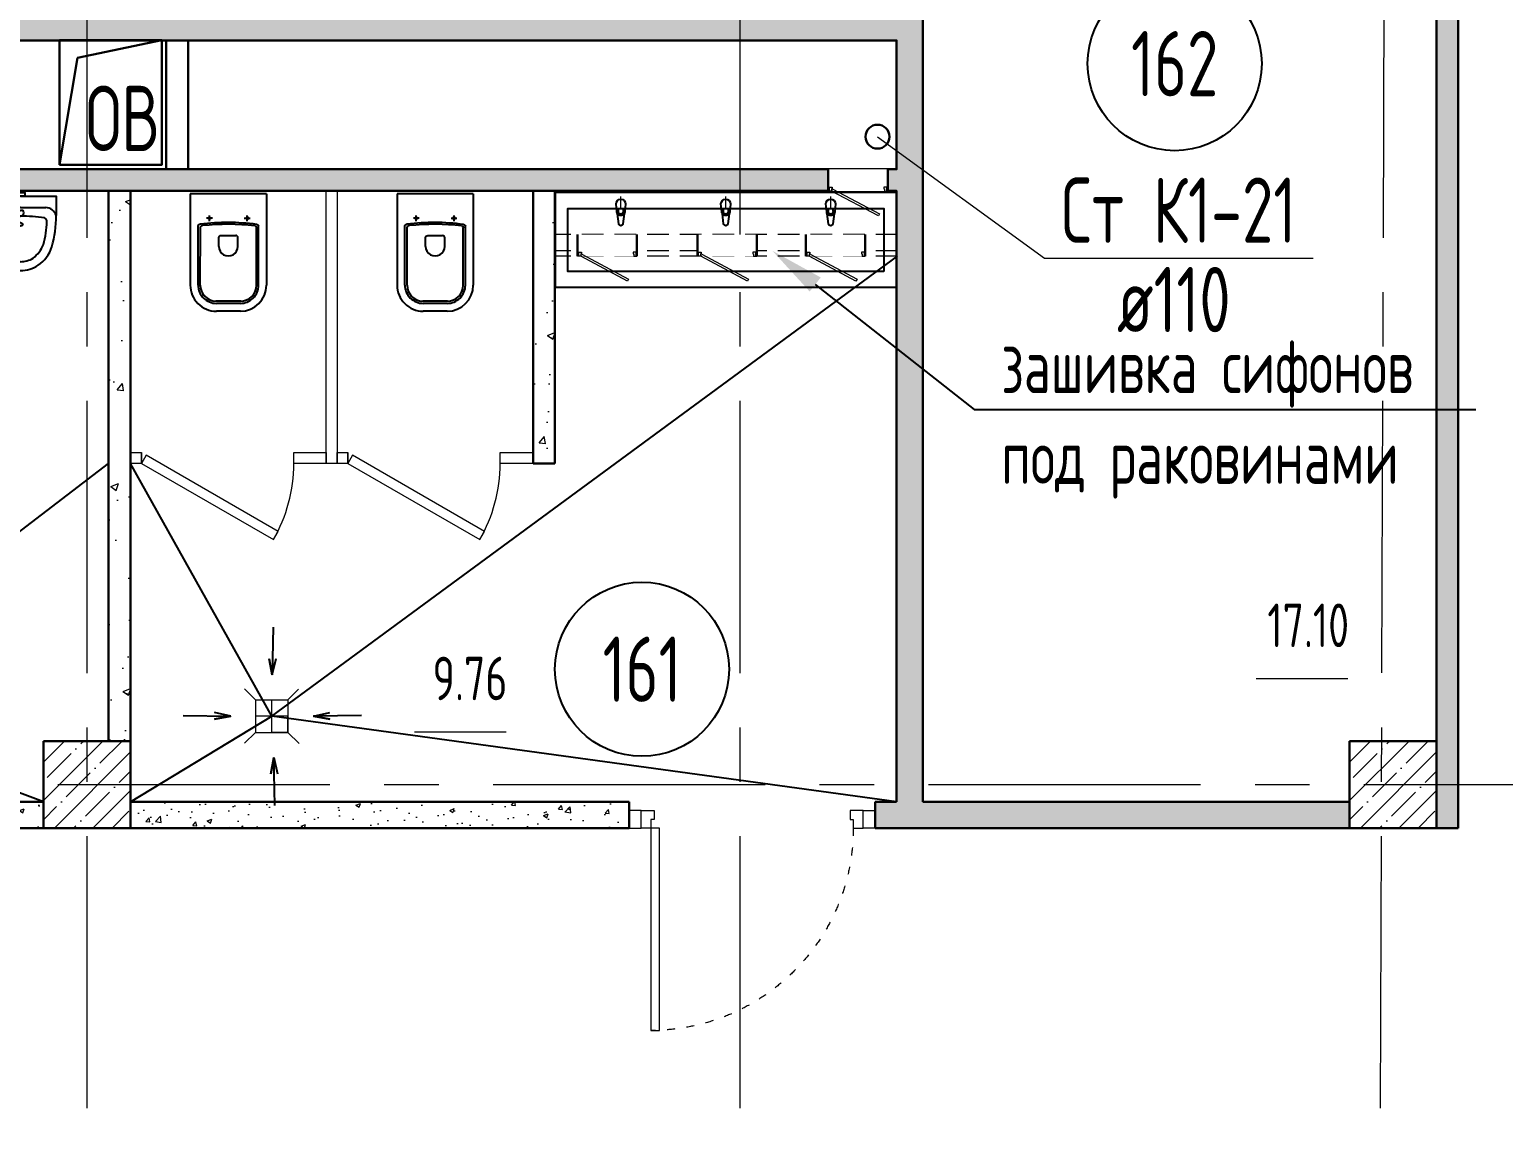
# Model space of a CAD drawing. Header units: millimetres. Extents: x -8689834 to 9419935, y 0 to 233063.
# Drawn here: x -194498 to -187726, y 117029 to 122071 of the extents above; entities that cross this region are included whole.
import ezdxf
from ezdxf import colors
from ezdxf.entities.mleader import LeaderData, LeaderLine
from ezdxf.enums import TextEntityAlignment as Align
from ezdxf.math import Vec2, Vec3

# ---------------------------------------------------------------- set-up
doc = ezdxf.new("R2010")
doc.units = ezdxf.units.MM
doc.header["$MEASUREMENT"] = 0
for name, pattern in [('ACAD_ISO03W100', [30, 12, -18]), ('ADSK_Штриховая_ш2 п1', [3, 2, -1]), ('CENTER', [2, 1.25, -0.25, 0.25, -0.25])]:
    doc.linetypes.add(name, pattern=pattern)
doc.layers.get('0').update_dxf_attribs({"color": 250, "lineweight": 9})
for name, color, linetype, lineweight in [('АР_Выноски АПР', 7, 'Continuous', 5), ('АР_Двери', 175, 'Continuous', 18), ('АР_Колонны', 250, 'Continuous', 30), ('АР_Колонны Штрих', 250, 'Continuous', 5), ('АР_Маркер экспликации', 239, 'Continuous', 13), ('АР_Номер помещения', 1, 'Continuous', 25), ('АР_Оси', 195, 'Continuous', 9), ('АР_Отметки', 250, 'Continuous', 15), ('АР_Перегородки газоблок', 165, 'Continuous', 30), ('АР_Перегородки газоблок_Штрих', 165, 'Continuous', 5), ('АР_Перегородки сантехнические', 216, 'Continuous', 9), ('АР_Помещения_площадь', 19, 'Continuous', 9), ('АР_тонкая линия', 250, 'Continuous', 0), ('ВК_канализация', 32, 'Continuous', 30), ('Задания на лючки', 32, 'Continuous', 15), ('М_проемы ОВ 4-5эт', 172, 'Continuous', 30), ('ОТВ.ВК', 212, 'Continuous', 30), ('Эвакуация', 7, 'Continuous', 9)]:
    doc.layers.add(name, color=color, linetype=linetype, lineweight=lineweight)
for name, color, linetype in [('АР_Отверстия', 251, 'Continuous'), ('Тонкая', 7, 'Continuous'), ('ТХ_ВК_оборуд.ТХ', 250, 'Continuous'), ('ТХ_ВК_трапы', 5, 'Continuous'), ('ТХ_сантехника', 253, 'Continuous')]:
    doc.layers.add(name, color=color, linetype=linetype)
doc.styles.add('ICOCPEUR', font='isocpeur.ttf')
doc.styles.add('ISOCPEUR', font='isocpeur.ttf', dxfattribs={"width": 0.7})
doc.styles.get("Standard").update_dxf_attribs({"font": 'isocpeur.ttf', "width": 0.7})
pattern_1 = [(50, (0, 0), (215.17805, -18.82564), [22.5, -247.5]), (355, (0, 0), (-41.6254, 225.65764), [18, -198]), (100.45144, (17.93, -1.57), (173.55265, 206.832), [19.12206, -210.34263]), (46.1842, (0, 60), (320.1724, -49.65578), [33.75, -371.25]), (96.63564, (26.68, 55.86), (280.3986, 292.2356), [28.6831, -315.51413]), (351.18416, (0, 60), (280.3986, 292.2356), [27, -297]), (21, (30, 45), (179.07212, -120.78567), [22.5, -247.5]), (326, (30, 45), (72.9946, 217.54501), [18, -198]), (71.45144, (44.92, 34.93), (252.06671, 96.75935), [19.12206, -210.34263]), (37.5, (0, 0), (3.647957, 99.868156), [0, -195.6, 0, -201, 0, -198.75]), (7.5, (0, 0), (78.92086, 118.323514), [0, -114.6, 0, -191.1, 0, -75.75]), (327.5, (-66.9, 0), (160.14673, -6.766462), [0, -75, 0, -234, 0, -310.5]), (317.5, (-96.9, 0), (174.95585, 30.031495), [0, -97.5, 0, -155.4, 0, -220.5])]

# ---------------------------------------------------------------- blocks, each defined once
blk = doc.blocks.new('*U756')
for points in [[(-55, -80), (-55, 0), (-115, 0), (-115, -40), (-100, -40), (-100, -80), (-55, -80)], [(0, 0), (0, -80), (-55, -80), (-55, 0), (0, 0)], [(-1130, 0), (-1130, -80), (-1075, -80), (-1075, 0), (-1130, 0)], [(-1075, -80), (-1075, 0), (-1015, 0), (-1015, -40), (-1030, -40), (-1030, -80), (-1075, -80)]]:
    blk.add_lwpolyline(points)
blk.add_lwpolyline([(-100, -80), (-100, -1010), (-140, -1010), (-140, -80)], close=True)
at = {"linetype": 'ACAD_ISO03W100', "ltscale": 3}
blk.add_arc((-100, -80), 930, 180, 270, dxfattribs=at)
blk = doc.blocks.new('*U11')
for p, q in [((0, 0), (0, 50)), ((700, 0), (700, 50))]:
    blk.add_line(p, q)
blk.add_lwpolyline([(0, 0), (606.2, -350), (628.1, -312.1), (21.9, 37.9)], close=True)
blk.add_arc((0, 0), 700, 330, 0)
blk = doc.blocks.new('*U9')
for p, q in [((0, 0), (0, 50)), ((700, 0), (700, 50))]:
    blk.add_line(p, q)
blk.add_lwpolyline([(0, 0), (606.2, -350), (628.1, -312.1), (21.9, 37.9)], close=True)
blk.add_arc((0, 0), 700, 330, 0)
blk = doc.blocks.new('*U42')
at = {"layer": 'АР_Номер помещения', "color": 7}
blk.add_circle((-313.1, 272.2), 400, dxfattribs=at)
at = {"layer": 'АР_Помещения_площадь', "color": 7}
blk.add_line((483.2, -2555.5), (60.9, -2555.5), dxfattribs=at)
at = {"color": 7, "style": 'ISOCPEUR', "width": 0.7, "flags": 1}
blk.add_attdef('КАТЕГОРИЯ', (-499.2, -2092.2), '', height=250, dxfattribs=at)
at = {"layer": 'АР_Номер помещения', "color": 7, "style": 'ISOCPEUR', "width": 0.7}
blk.add_attdef('НОМЕР_ПОМЕЩЕНИЯ', text='', height=300, dxfattribs=at).set_placement((-313.1, 272.2), align=Align.MIDDLE_CENTER)
at = {"layer": 'АР_Помещения_площадь', "color": 7, "lineweight": 30, "width": 0.7, "flags": 104}
blk.add_attdef('ИМЯ_ПОМЕЩЕНИЯ', text='', height=100, dxfattribs=at).set_placement((157.6, 1217.1), align=Align.MIDDLE_CENTER)
at = {"layer": 'АР_Помещения_площадь', "color": 7, "style": 'ISOCPEUR', "width": 0.7}
blk.add_attdef('ПЛОЩАДЬ_ПОМЕЩЕНИЯ', text='', height=200, dxfattribs=at).set_placement((488.1, -2309), align=Align.MIDDLE_RIGHT)
blk = doc.blocks.new('*U43')
at = {"layer": 'АР_Номер помещения', "color": 7}
blk.add_circle((1297.4, -1678), 400, dxfattribs=at)
at = {"layer": 'АР_Помещения_площадь', "color": 7}
blk.add_line((674.2, -1967), (251.8, -1967), dxfattribs=at)
at = {"color": 7, "style": 'ISOCPEUR', "width": 0.7, "flags": 1}
blk.add_attdef('КАТЕГОРИЯ', (-499.2, -2092.2), '', height=250, dxfattribs=at)
at = {"layer": 'АР_Номер помещения', "color": 7, "style": 'ISOCPEUR', "width": 0.7}
blk.add_attdef('НОМЕР_ПОМЕЩЕНИЯ', text='', height=300, dxfattribs=at).set_placement((1297.4, -1678), align=Align.MIDDLE_CENTER)
at = {"layer": 'АР_Помещения_площадь', "color": 7, "lineweight": 30, "width": 0.7, "flags": 104}
blk.add_attdef('ИМЯ_ПОМЕЩЕНИЯ', text='', height=100, dxfattribs=at).set_placement((157.6, 1217.1), align=Align.MIDDLE_CENTER)
at = {"layer": 'АР_Помещения_площадь', "color": 7, "style": 'ISOCPEUR', "width": 0.7}
blk.add_attdef('ПЛОЩАДЬ_ПОМЕЩЕНИЯ', text='', height=200, dxfattribs=at).set_placement((679.1, -1720.5), align=Align.MIDDLE_RIGHT)
blk = doc.blocks.new('Из_буфера31843')
for p, q in [((365.8, 166.1), (359.2, 113.1)), ((394.6, 113.1), (388, 166.1)), ((915.8, 166.1), (909.2, 113.1)), ((944.6, 113.1), (938, 166.1)), ((1465.7, 166.1), (1459.1, 113.1)), ((1494.5, 113.1), (1487.9, 166.1)), ((355.9, 103.6), (351.9, 61.7)), ((363.3, 86.6), (363.3, 101.5)), ((390.5, 86.6), (363.3, 86.6)), ((390.5, 101.5), (390.5, 86.6)), ((401.9, 61.7), (397.9, 103.6)), ((905.9, 103.6), (901.9, 61.7)), ((913.3, 86.6), (913.3, 101.5)), ((940.5, 86.6), (913.3, 86.6)), ((940.5, 101.5), (940.5, 86.6)), ((951.9, 61.7), (947.9, 103.6)), ((1455.8, 103.6), (1451.8, 61.7)), ((1463.2, 86.6), (1463.2, 101.5)), ((1490.4, 86.6), (1463.2, 86.6)), ((1490.4, 101.5), (1490.4, 86.6)), ((1501.8, 61.7), (1497.8, 103.6))]:
    blk.add_line(p, q)
at = {"lineweight": 13, "ltscale": 500}
for p, q in [((376.9, 85), (376.9, 22.5)), ((926.9, 85), (926.9, 22.5)), ((1476.9, 85), (1476.9, 22.5))]:
    blk.add_line(p, q, dxfattribs=at)
for points in [[(1819.9, 500), (33.9, 500), (33.9, 0), (1819.9, 0)], [(1754.9, 415), (98.9, 415), (98.9, 85), (1754.9, 85)]]:
    blk.add_lwpolyline(points, close=True)
for centre, major_axis, start_param, end_param in [((376.9, 164.7), (-7.91, 7.91), 4.051589, 6.943986), ((926.9, 164.7), (-7.91, 7.91), 4.051589, 6.943986), ((1476.8, 164.7), (-7.91, 7.91), 4.051589, 6.943986), ((376.9, 101.7), (-14.9, -14.9), -1.35736, -0.875625), ((376.9, 101.7), (-14.9, 14.9), 4.498953, 6.496621), ((376.9, 101.5), (-9.62, 9.62), 3.926991, 7.068583), ((376.9, 101.7), (-14.9, 14.9), 4.017217, 4.498953), ((926.9, 101.7), (-14.9, -14.9), -1.35736, -0.875625), ((926.9, 101.7), (-14.9, 14.9), 4.498953, 6.496621), ((926.9, 101.5), (-9.62, 9.62), 3.926991, 7.068583), ((926.9, 101.7), (-14.9, 14.9), 4.017217, 4.498953), ((1476.8, 101.7), (-14.9, -14.9), -1.35736, -0.875625), ((1476.8, 101.7), (-14.9, 14.9), 4.498953, 6.496621), ((1476.8, 101.5), (-9.62, 9.62), 3.926991, 7.068583), ((1476.8, 101.7), (-14.9, 14.9), 4.017217, 4.498953), ((376.9, 61.7), (-17.7, -17.7), -0.785398, 2.356194), ((926.9, 61.7), (-17.7, -17.7), -0.785398, 2.356194), ((1476.8, 61.7), (-17.7, -17.7), -0.785398, 2.356194)]:
    blk.add_ellipse(centre, major_axis=major_axis, ratio=1, start_param=start_param, end_param=end_param)
blk = doc.blocks.new('Писуар')
for points in [[(0, 52.9), (116.5, 52.9, 0.328868), (164.1, 90, 0.066999), (144.5, 233.5, 0.172209), (82.4, 318.1, 0.143285), (0, 342, 0.143285), (-82.4, 318.1, 0.172209), (-144.5, 233.5, 0.066999), (-164.1, 90)], [(-58.2, 285.9, 0.137396), (-105.9, 222.3)], [(58.2, 285.9, -0.137396), (105.9, 222.3)], [(-164.1, 90, 0.328868), (-116.5, 52.9, 8)], [(0, 92.6, 0.419996), (-15.9, 76.8, 0.151492), (-10.6, 66.2), (0, 66.2)], [(0, 92.6, -0.419996), (15.9, 76.8, -0.151492), (10.6, 66.2), (0, 66.2)]]:
    blk.add_lwpolyline(points, format="xyb")
for points in [[(0, 0), (-164.1, 0), (-164.1, 90)], [(0, 0), (164.1, 0), (164.1, 90)], [(0, 52.9), (-116.5, 52.9)]]:
    blk.add_lwpolyline(points)
blk.add_lwpolyline([(-21.2, 0), (21.2, 0), (21.2, -15.9), (-21.2, -15.9)], close=True)
for centre, radius, start, end in [((0, 187.1), 114.7, 90, 120.51024), ((282.3, 110.1), 404.1, 163.87115, 178.96926), ((2.6, 912.1), 819.4, 262.01576, 269.81492)]:
    blk.add_arc(centre, radius, start, end)
at = {"extrusion": (0, 0, -1)}
for centre, radius, start, end in [((0, 187.1), 114.7, 90, 120.51024), ((282.3, 110.1), 404.1, 163.87115, 178.96926), ((2.6, 912.1), 819.4, 262.01576, 269.81492)]:
    blk.add_arc(centre, radius, start, end, dxfattribs=at)
for points in [[(-10.6, 132.4), (-10.6, 137.6), (-5.3, 137.6), (0, 137.6)], [(10.6, 132.4), (10.6, 137.6), (5.3, 137.6), (0, 137.6)], [(0, 121.8), (-5.3, 121.8), (-10.6, 127.1), (-10.6, 132.4)], [(0, 121.8), (5.3, 121.8), (10.6, 127.1), (10.6, 132.4)], [(164.1, 90), (158.8, 68.8), (137.6, 52.9), (116.5, 52.9)]]:
    blk.add_open_spline(points, degree=3)
for points, start_tangent, end_tangent in [([(-121.7, 117.4), (-111.2, 100.6)], (0.014037, -0.999901), (0.974129, -0.225992)), ([(121.7, 117.4), (111.2, 100.6)], (-0.014037, -0.999901), (-0.974129, -0.225992))]:
    blk.add_spline(points, degree=3, dxfattribs=dict(start_tangent=start_tangent, end_tangent=end_tangent))
blk = doc.blocks.new('унитаз поликлиники')
for p, q in [((0, 175), (0, -175)), ((0, 175), (420, 175)), ((420, 138.7), (149.6, 138.7)), ((125.6, 86.7), (99.5, 86.7)), ((112.4, 73.1), (112.4, 100.2)), ((420, 129), (156.8, 128.7)), ((191.9, -33.7), (191.9, 33.7)), ((242.4, 43.7), (201.9, 43.7)), ((494, 57.1), (494, -57.1)), ((504, 55), (504, -55)), ((540, 55), (540, -55)), ((242.4, -43.7), (201.9, -43.7)), ((125.5, -86.5), (99.4, -86.5)), ((112.3, -73), (112.3, -100.1)), ((420, -129), (155.2, -128.7)), ((0, -175), (420, -175)), ((420, -139), (147.9, -138.7))]:
    blk.add_line(p, q)
for centre, radius, start, end in [((420, 55), 120, 0, 90), ((420.5, 55.2), 83.5, 359.86187, 90.33349), ((420, 55), 74, 0, 90), ((242.4, 0), 43.7, 270, 90), ((420, -55), 120, 270, 0), ((420, -55), 84, 270, 0), ((420, -55), 74, 270, 358.40182)]:
    blk.add_arc(centre, radius, start, end)
at = {"extrusion": (0, 0, -1)}
for centre, major_axis, ratio, start_param, end_param in [((149.5, 127.3), (-5.6, -10.5), 0.821373, 1.269211, 2.570669), ((112.4, 86.8), (3.55, 3.55), 1, 5.504025, 11.78721), ((1158.1, 0), (-731, -726.4), 0.993775, 0.659849, 0.910919), ((984.1, 0), (-23.4, -941.4), 0.89728, 1.422258, 1.677847), ((154.4, 119.8), (-5.61, -7.72), 0.798093, 1.232924, 2.686723), ((201.9, -33.5), (4.12, -9.49), 0.964797, 0.42926, 1.943413), ((147.9, -127.5), (5.4, -10.4), 0.836443, 0.56114, 1.877577), ((155.2, -117.5), (5.3, -10.4), 0.842984, 0.549902, 1.8819)]:
    blk.add_ellipse(centre, major_axis=major_axis, ratio=ratio, start_param=start_param, end_param=end_param, dxfattribs=at)
for centre, major_axis, ratio, start_param, end_param in [((201.9, 33.5), (4.12, 9.49), 0.964797, 0.42926, 1.943413), ((112.3, -86.6), (3.54, -3.55), 1, 5.504025, 11.78721)]:
    blk.add_ellipse(centre, major_axis=major_axis, ratio=ratio, start_param=start_param, end_param=end_param)
blk = doc.blocks.new('Трап ТХ')
at = {"layer": 'ТХ_ВК_трапы', "color": 5, "lineweight": 0}
for p, q in [((305243.2, -196674.3), (305292.9, -196724.5)), ((305491.2, -196675.5), (305442.2, -196724.5)), ((305292.9, -196724.5), (305292.9, -196874.5)), ((305292.9, -196724.5), (305442.2, -196724.5)), ((305367.6, -196874.5), (305367.6, -196724.5)), ((305442.2, -196724.5), (305442.2, -196874.5)), ((305442.2, -196799.5), (305292.9, -196799.5)), ((305442.2, -196874.5), (305442.2, -196799.5)), ((305243.2, -196924.3), (305292.9, -196874.5)), ((305292.9, -196874.5), (305442.2, -196874.5)), ((305442.2, -196874.5), (305367.6, -196874.5)), ((305493.2, -196925.5), (305442.2, -196874.5))]:
    blk.add_line(p, q, dxfattribs=at)
blk = doc.blocks.new('A$C985b353d')
at = {"layer": 'ТХ_ВК_трапы', "ltscale": 100}
for p, q in [((6.4, 408.7), (2.2, 189.2)), ((2.2, 189.2), (-11.2, 263.5)), ((-11.2, 263.5), (2.2, 189.2)), ((2.2, 189.2), (19.8, 264.3)), ((-407.4, 3.3), (-187.9, -0.9)), ((-187.9, -0.9), (-263, 16.7)), ((192.3, -0.9), (267.4, 16.7)), ((411.8, 3.3), (192.3, -0.9)), ((-187.9, -0.9), (-262.2, -14.3)), ((-262.2, -14.3), (-187.9, -0.9)), ((192.3, -0.9), (266.6, -14.3)), ((266.6, -14.3), (192.3, -0.9)), ((9.7, -190.8), (-3.8, -265.2)), ((-3.8, -265.2), (9.7, -190.8)), ((13.8, -410.3), (9.7, -190.8)), ((9.7, -190.8), (27.3, -265.9))]:
    blk.add_line(p, q, dxfattribs=at)
blk = doc.blocks.new('_DotSmall')
at = {"color": 0, "linetype": 'ByBlock', "const_width": 0.5}
blk.add_lwpolyline([(-0.0625, 0, 1), (0.0625, 0, 1)], format="xyb", close=True, dxfattribs=at)
blk = doc.blocks.new('*U1979')
at = {"color": 7}
blk.add_wipeout([(-565, 60), (445, 60), (445, -310), (-565, -310)], dxfattribs=at)
for p, q in [((-530, 60), (-565, 60)), ((-550, 60), (-550, -10)), ((-550, -10), (-550, 60)), ((-510, 60), (-530, 60)), ((-510, 20), (-510, 60)), ((-500, 20), (-510, 20)), ((-500, -10), (-500, 20)), ((380, -10), (380, 20)), ((380, 20), (390, 20)), ((390, 20), (390, 60)), ((390, 60), (410, 60)), ((410, 60), (445, 60)), ((430, 60), (430, -10)), ((430, -10), (430, 60)), ((-565, -10), (-530, -10)), ((-530, -10), (-500, -10)), ((410, -10), (380, -10)), ((445, -10), (410, -10))]:
    blk.add_line(p, q)
at = {"lineweight": 30}
for p, q in [((-565, 60), (-565, -310)), ((445, 60), (445, -310))]:
    blk.add_line(p, q, dxfattribs=at)
blk.add_lwpolyline([(389, 60), (370, 25), (-424, 448), (-406, 483)], close=True)
blk = doc.blocks.new('*U1973')
at = {"color": 7}
blk.add_wipeout([(-565, 60), (445, 60), (445, -310), (-565, -310)], dxfattribs=at)
for p, q in [((-530, 60), (-565, 60)), ((-550, 60), (-550, -10)), ((-550, -10), (-550, 60)), ((-510, 60), (-530, 60)), ((-510, 20), (-510, 60)), ((-500, 20), (-510, 20)), ((-500, -10), (-500, 20)), ((380, -10), (380, 20)), ((380, 20), (390, 20)), ((390, 20), (390, 60)), ((390, 60), (410, 60)), ((410, 60), (445, 60)), ((430, 60), (430, -10)), ((430, -10), (430, 60)), ((-565, -10), (-530, -10)), ((-530, -10), (-500, -10)), ((410, -10), (380, -10)), ((445, -10), (410, -10))]:
    blk.add_line(p, q)
at = {"lineweight": 30}
for p, q in [((-565, 60), (-565, -310)), ((445, 60), (445, -310))]:
    blk.add_line(p, q, dxfattribs=at)
blk.add_lwpolyline([(389, 60), (370, 25), (-424, 448), (-406, 483)], close=True)
blk = doc.blocks.new('*U1974')
at = {"color": 7}
blk.add_wipeout([(-565, 60), (445, 60), (445, -313), (-565, -313)], dxfattribs=at)
for p, q in [((-530, 60), (-565, 60)), ((-550, 60), (-550, -10)), ((-550, -10), (-550, 60)), ((-510, 60), (-530, 60)), ((-510, 20), (-510, 60)), ((-500, 20), (-510, 20)), ((-500, -10), (-500, 20)), ((380, -10), (380, 20)), ((380, 20), (390, 20)), ((390, 20), (390, 60)), ((390, 60), (410, 60)), ((410, 60), (445, 60)), ((430, 60), (430, -10)), ((430, -10), (430, 60)), ((-565, -10), (-530, -10)), ((-530, -10), (-500, -10)), ((410, -10), (380, -10)), ((445, -10), (410, -10))]:
    blk.add_line(p, q)
at = {"lineweight": 30}
for p, q in [((-565, 60), (-565, -313)), ((445, 60), (445, -313))]:
    blk.add_line(p, q, dxfattribs=at)
blk.add_lwpolyline([(389, 60), (370, 25), (-424, 448), (-406, 483)], close=True)
blk = doc.blocks.new('*U1975')
at = {"color": 7}
blk.add_wipeout([(-565, 60), (445, 60), (445, -310), (-565, -310)], dxfattribs=at)
for p, q in [((-530, 60), (-565, 60)), ((-550, 60), (-550, -10)), ((-550, -10), (-550, 60)), ((-510, 60), (-530, 60)), ((-510, 20), (-510, 60)), ((-500, 20), (-510, 20)), ((-500, -10), (-500, 20)), ((380, -10), (380, 20)), ((380, 20), (390, 20)), ((390, 20), (390, 60)), ((390, 60), (410, 60)), ((410, 60), (445, 60)), ((430, 60), (430, -10)), ((430, -10), (430, 60)), ((-565, -10), (-530, -10)), ((-530, -10), (-500, -10)), ((410, -10), (380, -10)), ((445, -10), (410, -10))]:
    blk.add_line(p, q)
at = {"lineweight": 30}
for p, q in [((-565, 60), (-565, -310)), ((445, 60), (445, -310))]:
    blk.add_line(p, q, dxfattribs=at)
blk.add_lwpolyline([(389, 60), (370, 25), (-424, 448), (-406, 483)], close=True)

msp = doc.modelspace()

# ---------------------------------------------------------------- hatches: boundary and pattern name
at = {"layer": 'АР_Колонны Штрих', "ltscale": 100}
h = msp.add_hatch(dxfattribs=at)
h.set_pattern_fill('ANSI35', color=256, scale=500)
h.set_pattern_definition([(45, (-1151486.01, 158672.16), (-88.388348, 88.388348), []), (45, (-1151397.63, 158672.16), (-88.388348, 88.388348), [156.25, -31.25, 0, -31.25])])
h.paths.add_polyline_path([(-194033.915, 118800.682), (-194433.915, 118800.682), (-194433.915, 118400.682), (-194033.915, 118400.682)])
h = msp.add_hatch(dxfattribs=at)
h.set_pattern_fill('ANSI35', color=256, scale=500)
h.set_pattern_definition([(45, (-1145486.01, 158672.16), (-88.388348, 88.388348), []), (45, (-1145397.63, 158672.16), (-88.388348, 88.388348), [156.25, -31.25, 0, -31.25])])
h.paths.add_polyline_path([(-188033.915, 118800.682), (-188433.915, 118800.682), (-188433.915, 118400.682), (-188033.915, 118400.682)])
at = {"layer": 'АР_Перегородки газоблок_Штрих', "ltscale": 100}
h = msp.add_hatch(dxfattribs=at)
h.set_pattern_fill('AR-CONC', color=256, scale=30)
h.set_pattern_definition(pattern_1)
h.paths.add_polyline_path([(-190393.924, 123152.389), (-190513.924, 123152.387), (-190513.91, 122120.317), (-197362.447, 122120.317), (-197362.447, 122020.314), (-190513.908, 122020.311), (-190513.901, 121428.484), (-197383.915, 121428.484), (-197383.915, 121328.495), (-190513.899, 121328.507), (-190513.899, 121322.613), (-190513.898, 121322.613), (-190513.898, 120884.303), (-190513.861, 118520.659), (-190613.179, 118520.656), (-190613.177, 118400.656), (-188433.915, 118400.682), (-188433.917, 118520.682), (-190393.862, 118520.661)])
edge = h.paths.add_edge_path()
edge.add_line((-197363.915, 121105.743), (-197363.915, 121143.317))
edge.add_arc((-197538.809, 121433.328), 338.665, 279.3281592, 301.0924837, ccw=False)
edge.add_line((-197483.915, 121099.141), (-197483.915, 118520.664))
edge.add_line((-197483.915, 118520.664), (-197633.882, 118520.652))
edge.add_line((-197633.882, 118520.652), (-197633.873, 118400.65))
edge.add_line((-197633.873, 118400.65), (-197264.951, 118400.65))
edge.add_line((-197264.951, 118400.65), (-197264.962, 118520.645))
edge.add_line((-197264.962, 118520.645), (-197363.915, 118520.674))
edge.add_line((-197363.915, 118520.674), (-197363.915, 121105.743))
h.paths.add_polyline_path([(-187933.915, 123270.682), (-187993.915, 123270.815), (-188033.914, 123270.815), (-188033.915, 121714.32), (-188033.915, 118400.682), (-187933.915, 118400.682), (-187933.915, 121948.474)])
h = msp.add_hatch(dxfattribs=at)
h.set_pattern_fill('AR-CONC', color=256, scale=2)
h.set_pattern_definition([(50, (-674236.68, -51868.7), (364.36934, -31.87817), [38.1, -419.1]), (355, (-674236.68, -51868.7), (-70.48684, 382.1137), [30.48, -335.28117]), (100.451445, (-674206.3, -51871.36), (293.8825, 350.2355), [32.38002, -356.1805]), (46.1842, (-674236.7, -51767.1), (542.1581, -84.08466), [57.15, -628.65]), (96.63556, (-674191.5, -51774.1), (474.80827, 494.85225), [48.57005, -534.2712]), (351.18415, (-674236.7, -51767.1), (474.80827, 494.85225), [45.71993, -502.91946]), (21, (-674185.88, -51792.5), (303.22878, -204.5304), [38.1, -419.1]), (326, (-674185.88, -51792.5), (123.60406, 368.37593), [30.48, -335.28]), (71.451445, (-674160.6, -51809.55), (426.83284, 163.84554), [32.38002, -356.17988]), (37.5, (-674236.68, -51868.7), (6.177207, 169.110078), [0, -331.216, 0, -340.36, 0, -336.55]), (7.5, (-674236.68, -51868.7), (133.639325, 200.36115), [0, -194.056, 0, -323.596, 0, -128.27]), (327.5, (-674349.96, -51868.7), (271.18119, -11.457488), [0, -127, 0, -396.24, 0, -525.78]), (317.5, (-674400.76, -51868.7), (296.25836, 50.85298), [0, -165.1, 0, -263.144, 0, -373.38])])
h.paths.add_polyline_path([(-194134.312, 121328.512), (-194134.301, 118800.713), (-194033.929, 118800.652), (-194033.925, 121328.513)])
h = msp.add_hatch(dxfattribs=at)
h.set_pattern_fill('AR-CONC', color=256, scale=2)
h.set_pattern_definition([(50, (-672286.7, -50233.2), (364.36934, -31.87817), [38.1, -419.1]), (355, (-672286.7, -50233.2), (-70.48684, 382.1137), [30.48, -335.28117]), (100.451445, (-672256.33, -50235.87), (293.8825, 350.2355), [32.38002, -356.1805]), (46.1842, (-672286.7, -50131.6), (542.1581, -84.08466), [57.15, -628.65]), (96.63556, (-672241.5, -50138.6), (474.80827, 494.85225), [48.57005, -534.2712]), (351.18415, (-672286.7, -50131.6), (474.80827, 494.85225), [45.71993, -502.91946]), (21, (-672235.9, -50157), (303.22878, -204.5304), [38.1, -419.1]), (326, (-672235.9, -50157), (123.60406, 368.37593), [30.48, -335.28]), (71.451445, (-672210.62, -50174.06), (426.83284, 163.84554), [32.38002, -356.17988]), (37.5, (-672286.69, -50233.21), (6.177207, 169.110078), [0, -331.216, 0, -340.36, 0, -336.55]), (7.5, (-672286.7, -50233.21), (133.639325, 200.36115), [0, -194.056, 0, -323.596, 0, -128.27]), (327.5, (-672399.98, -50233.21), (271.18119, -11.457488), [0, -127, 0, -396.24, 0, -525.78]), (317.5, (-672450.78, -50233.21), (296.25836, 50.85298), [0, -165.1, 0, -263.144, 0, -373.38])])
h.paths.add_polyline_path([(-192183.931, 121200.32), (-192183.925, 120116.181), (-192083.925, 120116.153), (-192083.925, 121200.321)])
h = msp.add_hatch(dxfattribs=at)
h.set_pattern_fill('AR-CONC', color=256, scale=30)
h.set_pattern_definition(pattern_1)
h.paths.add_polyline_path([(-194433.914, 118520.651), (-196134.952, 118520.657), (-196134.951, 118400.646), (-194433.917, 118400.651)])
h = msp.add_hatch(dxfattribs=at)
h.set_pattern_fill('AR-CONC', color=256, scale=30)
h.set_pattern_definition(pattern_1)
h.paths.add_polyline_path([(-194033.915, 118520.695), (-194033.915, 118400.695), (-194033.913, 118400.695), (-194033.917, 118520.695), (-191743.178, 118520.672), (-191743.175, 118400.672), (-194033.915, 118400.695), (-194033.915, 118520.695), (-194033.915, 118400.695), (-194033.915, 118520.695)])

# ---------------------------------------------------------------- linework, layer by layer
at = {"layer": 'АР_Колонны', "ltscale": 100}
for points in [[(-194433.915, 118800.682), (-194033.915, 118800.682), (-194033.915, 118400.682), (-194433.915, 118400.682)], [(-188433.915, 118800.682), (-188033.915, 118800.682), (-188033.915, 118400.682), (-188433.915, 118400.682)]]:
    msp.add_lwpolyline(points, close=True, dxfattribs=at)
at = {"layer": 'АР_Оси', "linetype": 'CENTER', "ltscale": 1000}
for p, q in [((-194233.915, 134363.151), (-194233.915, 78630.803)), ((-191233.915, 134363.151), (-191233.915, 74900.032)), ((-188233.915, 134363.151), (-188423.915, 78630.803)), ((-224367.609, 118600.682), (-141189.207, 118600.682))]:
    msp.add_line(p, q, dxfattribs=at)
at = {"layer": 'АР_Перегородки газоблок', "ltscale": 100}
msp.add_line((-188033.915, 121714.32), (-188033.915, 123270.815), dxfattribs=at)
for points in [[(-188033.914, 123270.815), (-187933.915, 123270.815), (-187933.915, 121744.501)], [(-190393.862, 123152.389), (-190393.862, 118520.661)], [(-191811.071, 122020.317), (-195903.92, 122020.315)], [(-193869.129, 121428.511), (-193869.129, 122020.316)], [(-193769.129, 122020.316), (-193769.127, 121428.484)], [(-192912.494, 121428.487), (-190513.901, 121428.478), (-190513.908, 122020.309), (-192083.928, 122020.306)], [(-190513.908, 122020.311), (-192083.928, 122020.317)], [(-187933.915, 121948.474), (-187933.915, 118400.682)], [(-188033.915, 118400.682), (-188033.915, 121828.474)], [(-195903.92, 121428.477), (-192912.494, 121428.487)], [(-192183.928, 121328.512), (-195903.921, 121328.512)], [(-194134.302, 118796.763), (-194134.312, 121324.593)], [(-194033.925, 121328.512), (-194033.925, 118800.682)], [(-192183.925, 120076.153), (-192183.928, 121328.512)], [(-192183.928, 121328.48), (-192183.928, 121328.512)], [(-192183.921, 121328.48), (-190513.899, 121328.507), (-190513.862, 118520.659)], [(-192083.925, 121328.482), (-192083.925, 120076.153)], [(-192083.925, 120076.153), (-192183.925, 120076.153)], [(-196134.952, 118520.652), (-194433.915, 118520.65)], [(-194033.915, 118520.682), (-191743.177, 118520.68)], [(-191743.177, 118520.687), (-191743.176, 118400.687)], [(-190613.179, 118520.656), (-190513.862, 118520.659)], [(-190613.177, 118400.656), (-190613.179, 118520.656)], [(-190393.862, 118520.651), (-188433.917, 118520.682)], [(-194433.915, 118400.65), (-196134.951, 118400.639)], [(-191743.177, 118400.656), (-194033.915, 118400.682)], [(-188433.915, 118400.682), (-190613.177, 118400.656)], [(-188033.915, 118400.682), (-187933.915, 118400.682)]]:
    msp.add_lwpolyline(points, dxfattribs=at)
at = {"layer": 'АР_Перегородки сантехнические', "lineweight": 0}
for points in [[(-193133.926, 121328.512), (-193083.926, 121328.512), (-193083.925, 120076.153), (-193133.925, 120076.153)], [(-193983.437, 120126.153), (-193983.437, 120076.153), (-194033.917, 120076.153), (-194033.917, 120126.153)], [(-193133.925, 120126.153), (-193133.925, 120076.153), (-193283.437, 120076.153), (-193283.437, 120126.153)], [(-193035.472, 120126.153), (-193035.472, 120076.153), (-193083.925, 120076.153), (-193083.925, 120126.153)], [(-192183.925, 120126.153), (-192183.925, 120076.153), (-192335.472, 120076.153), (-192335.472, 120126.153)]]:
    msp.add_lwpolyline(points, close=True, dxfattribs=at)
at = {"layer": 'АР_тонкая линия', "linetype": 'ADSK_Штриховая_ш2 п1', "ltscale": 50}
for points in [[(-190509.919, 121128.216), (-192083.926, 121128.214)], [(-190509.921, 121028.216), (-192083.929, 121028.214)], [(-190509.921, 121053.216), (-192083.928, 121053.214)]]:
    msp.add_lwpolyline(points, dxfattribs=at)
at = {"layer": 'М_проемы ОВ 4-5эт'}
msp.add_lwpolyline([(-194360.4, 121448.864), (-193889.129, 121448.864), (-193889.129, 122020.704), (-194360.4, 122020.704)], close=True, dxfattribs=at)
msp.add_lwpolyline([(-194360.4, 121448.864), (-194276.274, 121940.074), (-193889.129, 122020.704)], dxfattribs=at)
at = {"layer": 'ОТВ.ВК', "ltscale": 500}
msp.add_circle((-190601.89, 121577.867), 55, dxfattribs=at)
at = {"layer": 'Тонкая', "ltscale": 500}
for points in [[(-190513.862, 118520.68), (-193384.777, 118915.17), (-190509.921, 121028.216)], [(-194433.915, 118520.65), (-195596.719, 118956.108), (-194134.307, 120075.326)], [(-194033.915, 118520.682), (-193384.777, 118915.17), (-194033.917, 120076.153)]]:
    msp.add_lwpolyline(points, dxfattribs=at)
at = {"layer": 'Эвакуация', "lineweight": 18}
msp.add_line((-193933.365, 122018.03), (-193889.129, 122020.704), dxfattribs=at)

# ---------------------------------------------------------------- block references
at = {"layer": 'АР_Двери', "lineweight": 30}
for name, p in [('*U9', (-193983.437, 120076.153)), ('*U11', (-193035.472, 120076.153))]:
    msp.add_blockref(name, p, dxfattribs=at)
at = {"layer": 'АР_Двери', "xscale": -1}
msp.add_blockref('*U756', (-191743.177, 118480.656), dxfattribs=at)
at = {"layer": 'АР_Маркер экспликации'}
ref = msp.add_blockref('*U42', (-188923.676, 121641.247), dxfattribs=at)
ref.add_attrib('НОМЕР_ПОМЕЩЕНИЯ', '162', dxfattribs={"layer": 'АР_Номер помещения', "color": 7, "height": 300, "style": 'ISOCPEUR', "width": 0.7}).set_placement((-189236.776, 121913.404), align=Align.MIDDLE_CENTER)
ref.add_attrib('ПЛОЩАДЬ_ПОМЕЩЕНИЯ', '17.10', dxfattribs={"layer": 'АР_Помещения_площадь', "color": 7, "height": 200, "style": 'ISOCPEUR', "width": 0.7}).set_placement((-188435.541, 119332.244), align=Align.MIDDLE_RIGHT)
ref = msp.add_blockref('*U43', (-192981.193, 120808.511), dxfattribs=at)
ref.add_attrib('НОМЕР_ПОМЕЩЕНИЯ', '161', dxfattribs={"layer": 'АР_Номер помещения', "color": 7, "height": 300, "style": 'ISOCPEUR', "width": 0.7}).set_placement((-191683.794, 119130.505), align=Align.MIDDLE_CENTER)
ref.add_attrib('ПЛОЩАДЬ_ПОМЕЩЕНИЯ', '9.76', dxfattribs={"layer": 'АР_Помещения_площадь', "color": 7, "height": 200, "style": 'ISOCPEUR', "width": 0.7}).set_placement((-192302.114, 119088.006), align=Align.MIDDLE_RIGHT)
at = {"layer": 'АР_тонкая линия', "ltscale": 500}
msp.add_blockref('A$C985b353d', (-193384.777, 118915.17), dxfattribs=at)
at = {"layer": 'ТХ_ВК_оборуд.ТХ'}
msp.add_blockref('Трап ТХ', (-498752.336, 315714.699), dxfattribs=at)
at = {"layer": 'ТХ_сантехника', "ltscale": 100, "rotation": 180.0015666875582}
msp.add_blockref('Писуар', (-194539.432, 121305.183), dxfattribs=at)
at = {"layer": 'ТХ_сантехника', "rotation": 270.0015666875582}
for p in [(-193583.948, 121315.75), (-192633.935, 121315.724)]:
    msp.add_blockref('унитаз поликлиники', p, dxfattribs=at)
at = {"layer": 'ТХ_сантехника', "xscale": -0.876620401558563, "yscale": 0.876620401558563, "zscale": 0.876620401558563, "rotation": 180}
msp.add_blockref('Из_буфера31843', (-192111.435, 121322.613), dxfattribs=at)

# ---------------------------------------------------------------- texts
at = {"layer": 'АР_Отверстия', "ltscale": 100, "insert": (-194069.797, 121661.751), "char_height": 300, "attachment_point": 5, "line_spacing_factor": 0.7, "style": 'ICOCPEUR'}
msp.add_mtext('\\A1;{\\W0.7;ОВ}', dxfattribs=at)
at = {"layer": 'ВК_канализация', "color": 18, "ltscale": 100, "true_color": 0x000000, "char_height": 300, "attachment_point": 4, "style": 'ISOCPEUR'}
for s, insert, width in [('Ст К1-21', (-189757.575, 121239.763), 5891.51019), ('\\pxi-1,l1,t1,5;ø110', (-189501.552, 120829.25), 7500)]:
    msp.add_mtext(s, dxfattribs=dict(at, insert=insert, width=width))

# ---------------------------------------------------------------- leaders
at = {"layer": 'АР_Выноски АПР'}
ml = msp.add_multileader_mtext('Standard', dxfattribs=at)
ml.set_content('зашивка сифонов \\Pпод раковинами', color=256, style='ISOCPEUR')
ml.set_leader_properties()
ml.build(insert=Vec2(0, 0))
ml.multileader.update_dxf_attribs({"text_left_attachment_type": 6, "text_right_attachment_type": 6, "dogleg_length": 100, "arrow_head_size": 250})
ctx = ml.context
ctx.base_point, ctx.char_height, ctx.arrow_head_size, ctx.landing_gap_size, ctx.plane_origin = Vec3(-190058.416, 120324.173), 250, 250, 25, Vec3(-184592.624, 131529.89)
ctx.left_attachment, ctx.right_attachment = 6, 6
notes = []
notes.append((ctx, [(0, (1, 1, 0), (-190158.416, 120324.173), (1, 0), 100, [(2, [(-191084.338, 121053.215)], 0, [])])]))
ctx.mtext.insert, ctx.mtext.width, ctx.mtext.defined_height, ctx.mtext.flow_direction = Vec3(-190033.416, 120649.173), 4200.76545, 12.17, 5
at = {"layer": 'АР_Отметки'}
ml = msp.add_multileader_mtext('Standard', dxfattribs=at)
ml.set_content('{\\W0.8;-2,730}', color=256, style='ISOCPEUR')
ml.set_leader_properties(color=256, linetype='Continuous', lineweight=-1)
ml.set_arrow_properties(name='DOTSMALL')
ml.build(insert=Vec2(0, 0))
ml.multileader.update_dxf_attribs({"has_text_frame": 1, "text_left_attachment_type": 4, "text_right_attachment_type": 4, "dogleg_length": 100, "arrow_head_size": 180})
ctx = ml.context
ctx.base_point, ctx.char_height, ctx.arrow_head_size, ctx.landing_gap_size, ctx.plane_origin = Vec3(-314791.321, 121809.018, 0), 250, 180, 50, Vec3(-319449.83, 117956.711, 0)
ctx.left_attachment, ctx.right_attachment = 4, 4
notes.append((ctx, [(0, (0, 0, 0), (0, 0), (1, 0), 1, [])]))
ctx.mtext.insert, ctx.mtext.width, ctx.mtext.defined_height, ctx.mtext.line_spacing_style, ctx.mtext.flow_direction = Vec3(-314741.321, 122142.352, 0), 769.98896, 343.888, 2, 5
ml = msp.add_multileader_mtext('Standard', dxfattribs=at)
ml.set_content('{\\W0.8;-2,430}', color=256, style='ISOCPEUR')
ml.set_leader_properties(color=256, linetype='Continuous', lineweight=-1)
ml.set_arrow_properties(name='DOTSMALL')
ml.build(insert=Vec2(0, 0))
ml.multileader.update_dxf_attribs({"has_text_frame": 1, "text_left_attachment_type": 4, "text_right_attachment_type": 4, "dogleg_length": 100, "arrow_head_size": 180})
ctx = ml.context
ctx.base_point, ctx.char_height, ctx.arrow_head_size, ctx.landing_gap_size, ctx.plane_origin = Vec3(-301002.247, 120038.585), 250, 180, 50, Vec3(-299949.553, 118383.411)
ctx.left_attachment, ctx.right_attachment = 4, 4
notes.append((ctx, [(0, (0, 0, 0), (0, 0), (1, 0), 1, [])]))
ctx.mtext.insert, ctx.mtext.width, ctx.mtext.line_spacing_style, ctx.mtext.flow_direction = Vec3(-300952.247, 120371.918), 852.69703, 2, 5
ml = msp.add_multileader_mtext('Standard', dxfattribs=at)
ml.set_content('{\\W0.8;-2,430}', color=256, style='ISOCPEUR')
ml.set_leader_properties(color=256, linetype='Continuous', lineweight=-1)
ml.set_arrow_properties(name='DOTSMALL')
ml.build(insert=Vec2(0, 0))
ml.multileader.update_dxf_attribs({"has_text_frame": 1, "text_left_attachment_type": 4, "text_right_attachment_type": 4, "dogleg_length": 100, "arrow_head_size": 180})
ctx = ml.context
ctx.base_point, ctx.char_height, ctx.arrow_head_size, ctx.landing_gap_size, ctx.plane_origin = Vec3(-336711.886, 117132.656), 250, 180, 50, Vec3(-335659.193, 115477.482)
ctx.left_attachment, ctx.right_attachment = 4, 4
notes.append((ctx, [(0, (0, 0, 0), (0, 0), (1, 0), 1, [])]))
ctx.mtext.insert, ctx.mtext.width, ctx.mtext.line_spacing_style, ctx.mtext.flow_direction = Vec3(-336661.886, 117465.989), 852.69703, 2, 5
for ctx, leaders in notes:
    for number, flags, end, landing, length, lines in leaders:
        leader = LeaderData()
        leader.index, (leader.has_last_leader_line, leader.has_dogleg_vector, leader.attachment_direction) = number, flags
        leader.last_leader_point, leader.dogleg_vector, leader.dogleg_length = Vec3(end), Vec3(landing), length
        for number, points, colour, breaks in lines:
            line = LeaderLine()
            line.index, line.vertices, line.color, line.breaks = number, Vec3.list(points), colors.encode_raw_color(colour), breaks
            leader.lines.append(line)
        ctx.leaders.append(leader)

# ---------------------------------------------------------------- next in the draw order: block references
at = {"layer": 'Задания на лючки', "xscale": 0.2701273999331003, "yscale": 0.2701273999331003, "zscale": 0.2701273999331003, "rotation": 180.0022807060942}
for name, p in [('*U1974', (-190707.557, 121343.849)), ('*U1979', (-191859.627, 121044.416)), ('*U1973', (-191309.096, 121044.427)), ('*U1975', (-190810.508, 121044.428))]:
    msp.add_blockref(name, p, dxfattribs=at)

# ---------------------------------------------------------------- next in the draw order: linework, layer by layer
at = {"layer": 'ВК_канализация', "color": 18, "lineweight": 13, "ltscale": 500, "true_color": 0x000000}
msp.add_lwpolyline([(-190601.89, 121577.867), (-189834.161, 121018.969), (-188600.183, 121018.969)], dxfattribs=at)

# ---------------------------------------------------------------- next in the draw order: leaders
at = {"layer": 'АР_Отметки'}
ml = msp.add_multileader_mtext('Standard', dxfattribs=at)
ml.set_content('0,000', color=256, style='ISOCPEUR')
ml.set_leader_properties(color=256, linetype='Continuous', lineweight=-1)
ml.set_arrow_properties(name='DOTSMALL')
ml.build(insert=Vec2(0, 0))
ml.multileader.update_dxf_attribs({"has_text_frame": 1, "text_left_attachment_type": 4, "text_right_attachment_type": 4, "dogleg_length": 100, "arrow_head_size": 180})
ctx = ml.context
ctx.base_point, ctx.char_height, ctx.arrow_head_size, ctx.landing_gap_size, ctx.plane_origin = Vec3(-204826.269, 122318.214), 250, 180, 50, Vec3(-207886.636, 120174.822)
ctx.left_attachment, ctx.right_attachment = 4, 4
notes = []
notes.append((ctx, [(0, (0, 0, 0), (0, 0), (1, 0), 1, [])]))
ctx.mtext.insert, ctx.mtext.width, ctx.mtext.line_spacing_style, ctx.mtext.flow_direction = Vec3(-204776.269, 122651.548), 852.69703, 2, 5
for ctx, leaders in notes:
    for number, flags, end, landing, length, lines in leaders:
        leader = LeaderData()
        leader.index, (leader.has_last_leader_line, leader.has_dogleg_vector, leader.attachment_direction) = number, flags
        leader.last_leader_point, leader.dogleg_vector, leader.dogleg_length = Vec3(end), Vec3(landing), length
        for number, points, colour, breaks in lines:
            line = LeaderLine()
            line.index, line.vertices, line.color, line.breaks = number, Vec3.list(points), colors.encode_raw_color(colour), breaks
            leader.lines.append(line)
        ctx.leaders.append(leader)

doc.saveas('drawing.dxf')
